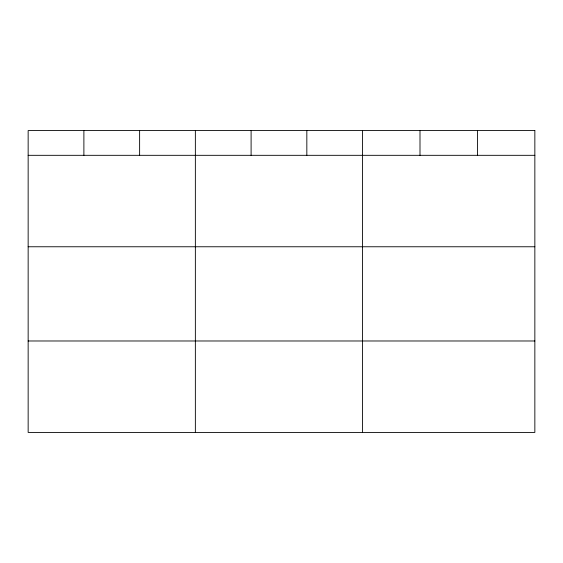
<?xml version="1.0" encoding="UTF-8"?>
<svg xmlns="http://www.w3.org/2000/svg" width="563" height="563" viewBox="0 0 563 563"><rect width="100%" height="100%" fill="white"/><g stroke="black" fill="none" stroke-linecap="round" stroke-linejoin="round"><path stroke-width="0.84" d="M28.15 155.318L534.85 155.318M28.15 246.763L534.85 246.763M28.15 340.981L534.85 340.981M477.424 130.581L477.424 155.318M419.998 130.581L419.998 155.318M362.572 130.581L362.572 432.419M306.835 130.581L306.835 155.318M251.098 130.581L251.098 155.318M195.361 130.581L195.361 432.419M139.624 130.581L139.624 155.318M83.887 130.581L83.887 155.318M534.85 130.581L28.15 130.581L28.15 432.419L534.85 432.419L534.85 130.581"/></g></svg>
